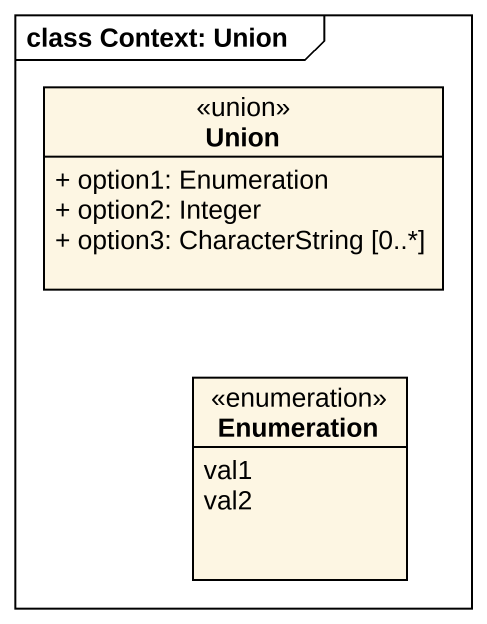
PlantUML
@startuml
mainframe class Context: Union
hide circle
hide empty members
skinparam classAttributeIconSize 0
class Union <<union>> {
  + option1: Enumeration
  + option2: Integer
  + option3: CharacterString [0..*]
}
enum Enumeration {
  val1
  val2
}
@enduml
